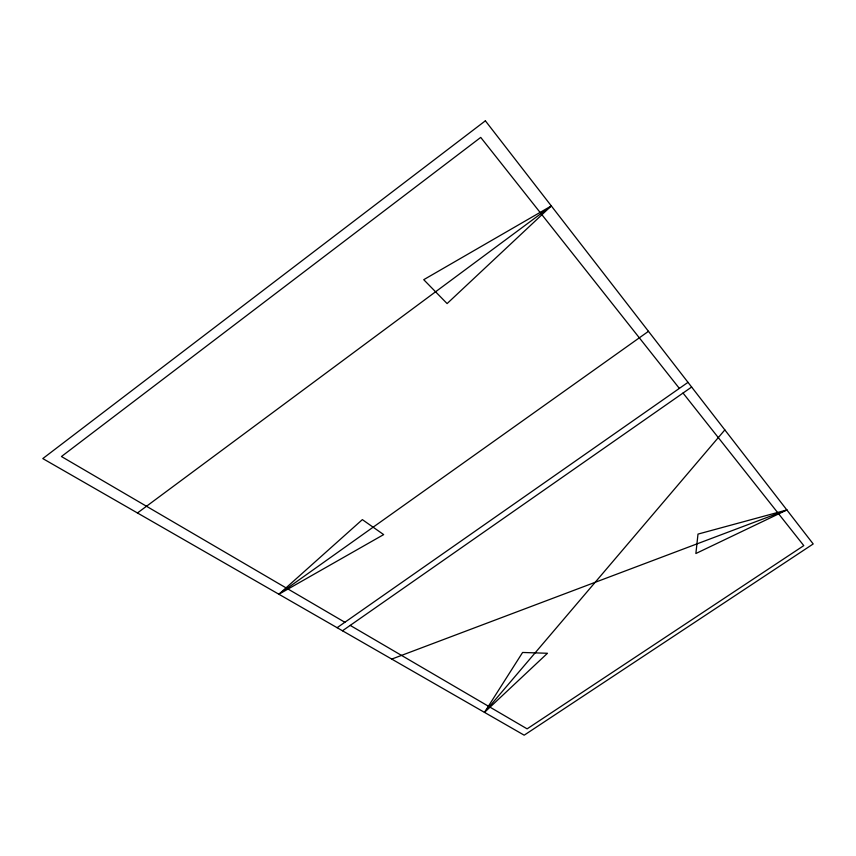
<?xml version="1.0" encoding="UTF-8"?>
<svg xmlns="http://www.w3.org/2000/svg" width="856" height="856" viewBox="0 0 856 856"><rect width="100%" height="100%" fill="white"/><g stroke="black" fill="none" stroke-linecap="round" stroke-linejoin="round"><path stroke-width="1.28" d="M484.485 712.374L522.599 652.465L547.455 653.278L484.485 712.374L724.839 429.915M551.317 205.922L447.1 303.58L423.731 279.687L551.317 205.922L137.452 512.969M278.885 594.235L362.356 519.624L383.659 534.604L278.885 594.235L648.463 331.325M337.114 627.694L687.999 382.354M342.486 630.786L691.637 387.04M786.857 509.962L695.875 553.522L697.993 534.101L786.857 509.962L391.738 659.088M344.872 622.28L61.45 456.526L480.73 137.409L679.354 388.399M350.211 625.394L527.114 728.852L803.784 545.614L683.035 393.043M485.373 120.814L42.8 458.581L524.182 735.186L813.2 543.956L485.373 120.814"/></g></svg>
